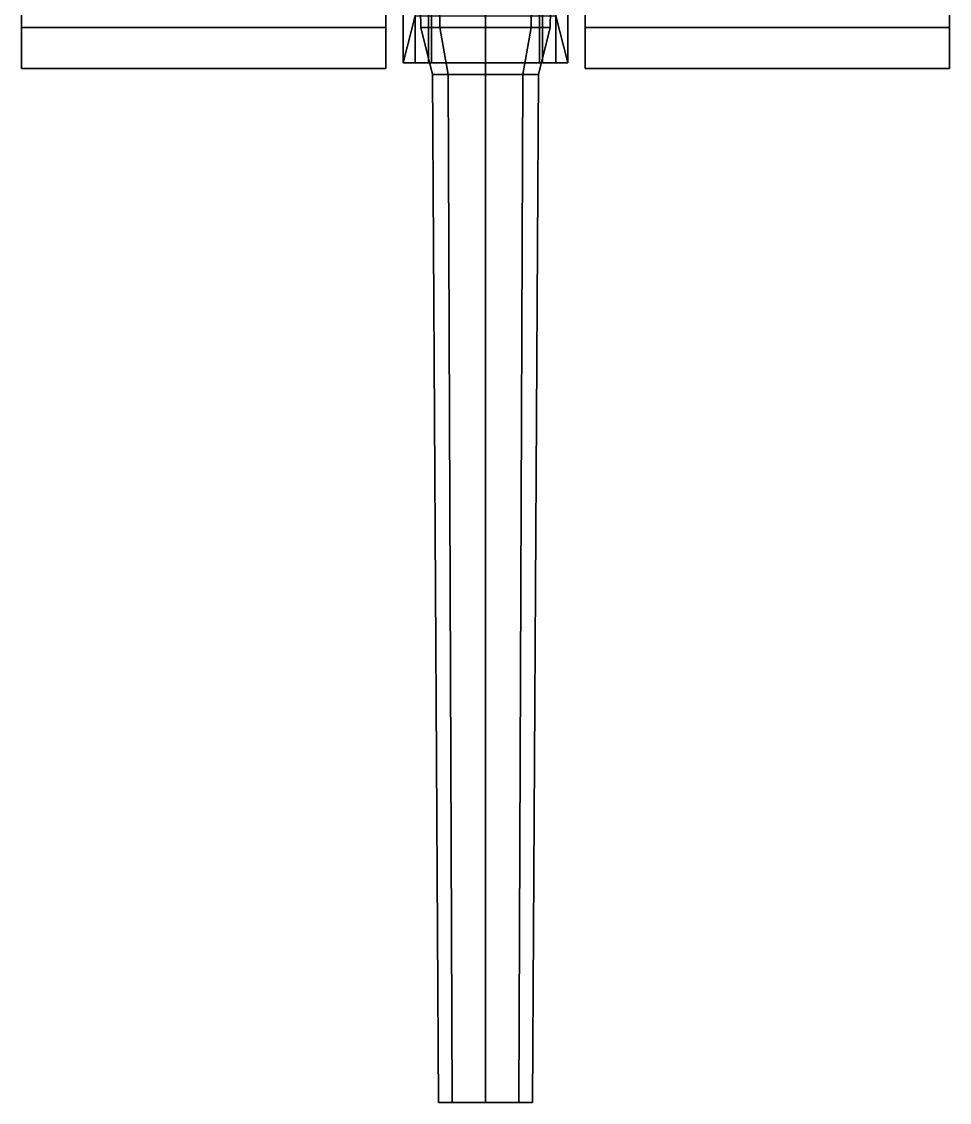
# Model space of a CAD drawing. Header units: millimetres. Extents: x -1.4 to 1.4, y -2.8 to 8.
# Drawn here: x -0.79 to 0.79, y -2.75 to -0.91 of the extents above; entities that cross this region are included whole.
import ezdxf

# ---------------------------------------------------------------- set-up
doc = ezdxf.new("R2010")
doc.units = ezdxf.units.MM
doc.layers.add('gun', color=1, linetype='Continuous')
doc.layers.add('sleeve', color=5, linetype='Continuous')

msp = doc.modelspace()

# ---------------------------------------------------------------- linework, layer by layer
for points in [[(-0.79, -0.7725, 0.694), (-0.79, -0.92, 0.74), (-0.79, -0.92, 0.75), (-0.79, -0.7694, 0.703)], [(-0.79, -0.7694, 0.703), (-0.79, -0.92, 0.75), (-0.17, -0.92, 0.75), (-0.17, -0.7694, 0.703)], [(-0.17, -0.7725, 0.694), (-0.17, -0.92, 0.74), (-0.79, -0.92, 0.74), (-0.79, -0.7725, 0.694)], [(-0.17, -0.92, 0.75), (-0.17, -0.92, 0.74), (-0.17, -0.7725, 0.694), (-0.17, -0.7694, 0.703)], [(0.17, -0.7694, 0.703), (0.17, -0.92, 0.75), (0.79, -0.92, 0.75), (0.79, -0.7694, 0.703)], [(0.17, -0.7725, 0.694), (0.17, -0.92, 0.74), (0.17, -0.92, 0.75), (0.17, -0.7694, 0.703)], [(0.79, -0.7725, 0.694), (0.79, -0.92, 0.74), (0.17, -0.92, 0.74), (0.17, -0.7725, 0.694)], [(0.79, -0.92, 0.75), (0.79, -0.92, 0.74), (0.79, -0.7725, 0.694), (0.79, -0.7694, 0.703)], [(-0.79, -0.92, 0.75), (-0.79, -0.99, 0.75), (-0.17, -0.99, 0.75), (-0.17, -0.92, 0.75)], [(-0.79, -0.92, 0.74), (-0.79, -0.99, 0.74), (-0.79, -0.99, 0.75), (-0.79, -0.92, 0.75)], [(-0.17, -0.92, 0.74), (-0.17, -0.99, 0.74), (-0.79, -0.99, 0.74), (-0.79, -0.92, 0.74)], [(-0.17, -0.99, 0.75), (-0.17, -0.99, 0.74), (-0.17, -0.92, 0.74), (-0.17, -0.92, 0.75)], [(0.79, -0.92, 0.74), (0.79, -0.99, 0.74), (0.17, -0.99, 0.74), (0.17, -0.92, 0.74)], [(0.17, -0.92, 0.75), (0.17, -0.99, 0.75), (0.79, -0.99, 0.75), (0.79, -0.92, 0.75)], [(0.17, -0.92, 0.74), (0.17, -0.99, 0.74), (0.17, -0.99, 0.75), (0.17, -0.92, 0.75)], [(0.79, -0.99, 0.75), (0.79, -0.99, 0.74), (0.79, -0.92, 0.74), (0.79, -0.92, 0.75)], [(-0.79, -0.99, 0.75), (-0.79, -0.99, 0.74), (-0.17, -0.99, 0.74), (-0.17, -0.99, 0.75)], [(0.17, -0.99, 0.75), (0.17, -0.99, 0.74), (0.79, -0.99, 0.74), (0.79, -0.99, 0.75)]]:
    msp.add_3dface(points)
at = {"layer": 'gun'}
for points in [[(-0.0778, -0.92, 1.3822), (-0.11, -0.92, 1.46), (-0.13, 0.08, 1.46), (-0.0919, 0.08, 1.3681)], [(-0.11, -0.92, 1.46), (-0.0778, -0.92, 1.5378), (-0.0919, 0.08, 1.5519), (-0.13, 0.08, 1.46)], [(0, -0.92, 1.35), (-0.0778, -0.92, 1.3822), (-0.0919, 0.08, 1.3681), (0, 0.08, 1.33)], [(-0.0778, -0.92, 1.5378), (0, -0.92, 1.57), (0, 0.08, 1.59), (-0.0919, 0.08, 1.5519)], [(0.0778, -0.92, 1.3822), (0, -0.92, 1.35), (0, 0.08, 1.33), (0.0919, 0.08, 1.3681)], [(0, -0.92, 1.57), (0.0778, -0.92, 1.5378), (0.0919, 0.08, 1.5519), (0, 0.08, 1.59)], [(0.11, -0.92, 1.46), (0.0778, -0.92, 1.3822), (0.0919, 0.08, 1.3681), (0.13, 0.08, 1.46)], [(0.0778, -0.92, 1.5378), (0.11, -0.92, 1.46), (0.13, 0.08, 1.46), (0.0919, 0.08, 1.5519)], [(-0.0636, -1, 1.3964), (-0.09, -1, 1.46), (-0.11, -0.92, 1.46), (-0.0778, -0.92, 1.3822)], [(-0.09, -1, 1.46), (-0.0636, -1, 1.5236), (-0.0778, -0.92, 1.5378), (-0.11, -0.92, 1.46)], [(0, -1, 1.37), (-0.0636, -1, 1.3964), (-0.0778, -0.92, 1.3822), (0, -0.92, 1.35)], [(-0.0636, -1, 1.5236), (0, -1, 1.55), (0, -0.92, 1.57), (-0.0778, -0.92, 1.5378)], [(0.0636, -1, 1.3964), (0, -1, 1.37), (0, -0.92, 1.35), (0.0778, -0.92, 1.3822)], [(0, -1, 1.55), (0.0636, -1, 1.5236), (0.0778, -0.92, 1.5378), (0, -0.92, 1.57)], [(0.09, -1, 1.46), (0.0636, -1, 1.3964), (0.0778, -0.92, 1.3822), (0.11, -0.92, 1.46)], [(0.0636, -1, 1.5236), (0.09, -1, 1.46), (0.11, -0.92, 1.46), (0.0778, -0.92, 1.5378)], [(-0.0566, -2.75, 1.4034), (-0.08, -2.75, 1.46), (-0.09, -1, 1.46), (-0.0636, -1, 1.3964)], [(-0.08, -2.75, 1.46), (-0.0566, -2.75, 1.5166), (-0.0636, -1, 1.5236), (-0.09, -1, 1.46)], [(0, -2.75, 1.38), (-0.0566, -2.75, 1.4034), (-0.0636, -1, 1.3964), (0, -1, 1.37)], [(-0.0566, -2.75, 1.5166), (0, -2.75, 1.54), (0, -1, 1.55), (-0.0636, -1, 1.5236)], [(0.0566, -2.75, 1.4034), (0, -2.75, 1.38), (0, -1, 1.37), (0.0636, -1, 1.3964)], [(0, -2.75, 1.54), (0.0566, -2.75, 1.5166), (0.0636, -1, 1.5236), (0, -1, 1.55)], [(0.08, -2.75, 1.46), (0.0566, -2.75, 1.4034), (0.0636, -1, 1.3964), (0.09, -1, 1.46)], [(0.0566, -2.75, 1.5166), (0.08, -2.75, 1.46), (0.09, -1, 1.46), (0.0636, -1, 1.5236)], [(-0.08, -2.75, 1.46), (0.0566, -2.75, 1.5166), (0, -2.75, 1.54), (-0.0566, -2.75, 1.5166)], [(-0.0566, -2.75, 1.4034), (0.08, -2.75, 1.46), (0.0566, -2.75, 1.5166), (-0.08, -2.75, 1.46)], [(0, -2.75, 1.38), (0.0566, -2.75, 1.4034), (0.08, -2.75, 1.46), (-0.0566, -2.75, 1.4034)]]:
    msp.add_3dface(points, dxfattribs=at)
at = {"layer": 'sleeve'}
for points in [[(-0.14, 1.17, 1.27), (-0.14, -0.98, 1.27), (-0.14, -0.98, 1.33), (-0.14, 1.17, 1.33)], [(-0.12, 1.17, 1.27), (-0.12, -0.9, 1.27), (-0.14, -0.98, 1.27), (-0.14, 1.17, 1.27)], [(-0.14, 1.17, 1.33), (-0.14, -0.98, 1.33), (-0.12, -0.98, 1.38), (-0.12, 1.17, 1.38)], [(-0.12, 1.17, 1.38), (-0.12, -0.98, 1.38), (-0.0969, -0.98, 1.38), (-0.0969, 1.17, 1.38)], [(-0.0919, 1.17, 1.3681), (-0.0969, 1.17, 1.38), (-0.0969, -0.98, 1.38), (-0.0919, -0.98, 1.3681)], [(0, 1.17, 1.33), (-0.0919, 1.17, 1.3681), (-0.0919, -0.98, 1.3681), (0, -0.98, 1.33)], [(0.0919, 1.17, 1.3681), (0, 1.17, 1.33), (0, -0.98, 1.33), (0.0919, -0.98, 1.3681)], [(0.0969, 1.17, 1.38), (0.0919, 1.17, 1.3681), (0.0919, -0.98, 1.3681), (0.0969, -0.98, 1.38)], [(0.0969, 1.17, 1.38), (0.0969, -0.98, 1.38), (0.12, -0.98, 1.38), (0.12, 1.17, 1.38)], [(0.12, -0.98, 1.38), (0.14, -0.98, 1.33), (0.14, 1.17, 1.33), (0.12, 1.17, 1.38)], [(0.14, 1.17, 1.27), (0.14, -0.98, 1.27), (0.12, -0.9, 1.27), (0.12, 1.17, 1.27)], [(0.14, -0.98, 1.33), (0.14, -0.98, 1.27), (0.14, 1.17, 1.27), (0.14, 1.17, 1.33)], [(-0.14, -0.98, 1.27), (-0.12, -0.9, 1.27), (0.12, -0.9, 1.27), (0.14, -0.98, 1.27)], [(-0.14, -0.98, 1.33), (-0.14, -0.98, 1.27), (0.14, -0.98, 1.27), (0.14, -0.98, 1.33)], [(-0.12, -0.98, 1.38), (-0.14, -0.98, 1.33), (-0.0919, -0.98, 1.3681), (-0.0969, -0.98, 1.38)], [(-0.0919, -0.98, 1.3681), (-0.14, -0.98, 1.33), (0, -0.98, 1.33), (-0.0919, -0.98, 1.3681)], [(0.0919, -0.98, 1.3681), (0, -0.98, 1.33), (0.14, -0.98, 1.33), (0.0919, -0.98, 1.3681)], [(0.0969, -0.98, 1.38), (0.0919, -0.98, 1.3681), (0.14, -0.98, 1.33), (0.12, -0.98, 1.38)]]:
    msp.add_3dface(points, dxfattribs=at)

doc.saveas('drawing.dxf')
